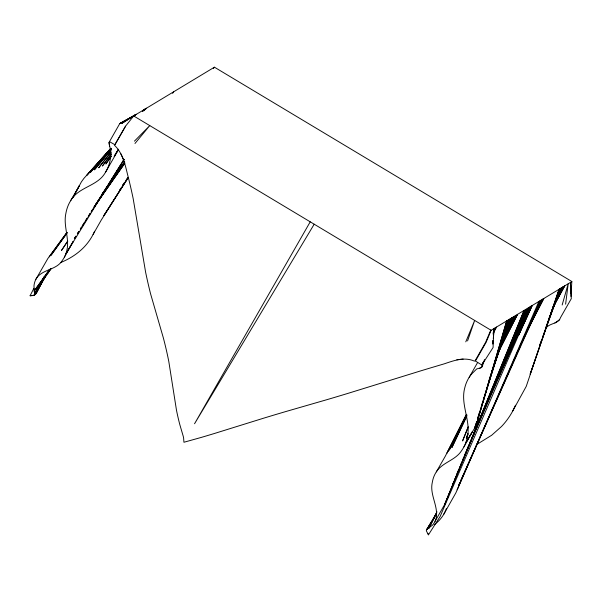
<?xml version="1.0" encoding="UTF-8"?>
<svg xmlns="http://www.w3.org/2000/svg" width="602" height="602" viewBox="0 0 602 602"><rect width="100%" height="100%" fill="white"/><g stroke="black" fill="none" stroke-linecap="round" stroke-linejoin="round"><path stroke-width="0.9" d="M136.398 114.29L119.775 123.576L135.751 114.689L119.775 123.576L109.03 142.426C109.504 147.603 112.175 152.434 110.52 157.867A96.794 56.159 37.2 0 1 105.538 172.195C97.87 186.432 78.448 186.65 70.637 200.729A95.537 55.422 37.2 0 0 65.919 213.168C63.376 224.328 68.319 235.254 67.484 246.399A73.655 42.734 37.2 0 1 62.457 260.252C56.769 269.907 43.645 269.004 37.083 277.394A45.571 26.435 37.2 0 0 33.975 285.965L34.525 293.934A5.185 2.905 35.2 0 1 33.847 295.424L30.1 295.748L33.915 288.23M570.974 296.455L571.817 281.608M492.707 343.26L492.91 340.529M493.309 335.073L493.783 328.707L493.076 347.535L481.841 365.023L482.33 366.385L481.555 367.566L476.671 368.958L471.321 374.324A96.794 56.701 33.6 0 0 464.797 387.741C460.026 404.83 471.644 421.453 467.054 438.549A95.537 55.963 33.6 0 1 461.636 450.574C456.158 459.379 445.292 461.666 438.519 469.003A73.655 43.148 33.6 0 0 432.349 482.164C429.452 494.174 437.947 505.086 436.39 516.952A45.571 26.699 33.6 0 1 432.575 525.094L426.923 529.339A5.185 2.905 35.2 0 0 426.366 530.904L428.451 534.809L440.047 516.614L531.024 306.23M492.76 344.096L493.121 340.401M493.301 338.557L494.302 328.391L493.956 330.235M565.624 304.176L568.183 283.798L562.163 304.996M493.271 333.929L493.617 332.078M476.062 423.53L474.692 428.014L465.752 442.846L472.389 431.732L463.939 446.865M477.717 418.142L479.636 411.866M481.284 406.478L482.661 401.993M483.21 400.195L488.704 382.247M489.253 380.456L507.652 320.332L476.498 424.004L474.692 428.014L476.656 421.754M484.475 359.529L482.33 366.385L479.606 368.454M477.777 418.172L508.622 319.745L497.696 353.517M489.065 380.186L491.082 373.962M492.233 370.403L497.124 355.3M487.327 386.522L509.601 319.158L498.606 351.026M467.566 340.913L474.662 320.437L465.775 341.853M493.392 332.996L495.183 327.864M492.255 370.666L510.571 318.571L499.833 347.602M545.57 328.301L550.973 313.386M551.605 311.633L559.868 288.817L530.136 374.188L559.077 289.291L526.238 386.379L512.753 410.963A95.537 80.992 18.1 0 1 501.511 426.509L491.653 435.261L476.536 444.63M539.678 345.089L541.288 340.724M542.583 337.233L560.665 288.335L552.779 308.292M482.827 362.396L481.841 365.023L475.452 361.034L486.04 342.463L491.127 330.31L571.9 281.555L214.432 67.191L133.667 115.945L491.127 330.31M495.032 361.862L511.534 317.991L502.858 339.784M551.071 312.634L552.094 310.03M468.145 426.968L462.592 440.92L468.213 426.999M500.428 345.887L501.466 343.275M545.593 328.632C549.152 322.74 558.43 324.403 560.545 317.525L571.29 298.682L570.455 282.428L570.869 293.648M548.61 319.406L550.348 315.049M551.048 313.303L561.154 288.042L554.592 303.438M497.38 354.811L512.49 317.412L510.112 322.514M446.383 508.652L445.134 511.67A45.571 38.633 18.1 0 1 437.345 522.212L434.749 524.41M490.758 330.084L485.671 342.245L475.083 360.809L474.451 361.132C464.232 356.61 453.803 360.628 443.998 363.917A96.794 2.822 -17.1 0 0 420.535 370.93L347.836 393.415A95.537 2.784 -17.1 0 1 327.052 399.63L286.311 411.399A73.655 2.152 -17.1 0 0 263.428 418.247L215.155 433.259A45.571 1.332 -17.1 0 1 200.993 437.496L183.934 442.259L183.61 437.963A5.185 1.114 76.6 0 0 182.91 435.163L179.878 424.831A45.571 8.541 78.1 0 1 176.454 410.052L168.801 361.501A73.655 13.808 78.1 0 0 163.27 337.617L150.575 293.806A95.537 17.909 78.1 0 1 145.601 272.134L133.17 198.607A96.794 18.143 78.1 0 0 127.458 174.098C124.96 163.819 122.469 152.863 114.485 145.27L125.487 126.247L133.749 115.893L121.852 123.372L135.111 115.072M457.091 473.315L458.175 470.719M460.349 465.519L461.079 463.781M462.524 460.319L463.615 457.716M464.338 455.985L465.421 453.381M466.144 451.651L468.318 446.451M469.409 443.855L470.854 440.386M471.584 438.655L472.668 436.051M473.39 434.32L479.914 418.721M480.637 416.983L525.561 309.526L444.69 504.461L435.035 521.347M452.892 483.775L453.998 481.179M454.736 479.448L527.6 308.292L502.309 367.039M479.628 419.737L480.373 418.006M481.111 416.283L482.232 413.687M482.977 411.964L484.091 409.368M484.836 407.644L487.063 402.46M487.808 400.729L501.571 368.77M538.88 301.489L455.887 492.827L443.599 514.552M551.816 310.835L561.922 287.583L555.322 301.948M464.323 456.158L465.459 453.577M466.211 451.854L529.572 307.103L517.991 332.74M493.369 332.643L495.566 327.631L493.933 331.002M457.136 489.81L540.212 300.684L473.985 450.665M460.741 480.659L464.15 472.946M464.902 471.238L466.038 468.665M466.798 466.949L469.071 461.809M469.823 460.094L473.232 452.38M460.763 480.667L541.364 299.992L536.081 311.001M511.813 346.413L512.972 343.847M513.739 342.139L517.216 334.449M496.883 380.682L530.776 306.38L499.239 375.415M519.097 333.847L523.763 323.605M524.538 321.904L531.92 305.688M518.533 335.427L532.176 305.538L518.518 335.442M494.957 384.791L496.123 382.232M497.681 378.824L498.456 377.115M466.956 415.237L451.906 447.557L466.813 416.223M553.516 306.711L562.674 287.124L556.541 299.661M502.271 341.695L514.364 316.283L502.896 339.859M512.753 410.963L515.493 405.221M534.448 314.387L535.261 312.694M436.939 511.745L429.06 528.12L436.713 512.859M466.467 414.793L449.273 450.153L466.791 414.755M522.047 342.026L523.687 338.655M524.508 336.969L542.966 299.021L533.071 318.24M554.909 303.002L555.721 301.331M500.586 346.474L516.019 315.282L500.465 346.368M552.734 307.848L563.111 286.861L554.532 303.604M493.158 333.139L496.04 327.345L493.918 331.446M466.407 414.402L447.068 453.043L466.181 415.448M466.129 415.32L445.292 456.211L436.315 471.893M34.231 295.025L40.913 281.939M40.861 282.029L34.457 294.521L44.074 276.867L34.525 293.934L44.601 276.574L49.439 269.643M36.12 293.52L44.969 276.326L36.444 292.775A5.185 4.334 21.5 0 1 34.991 294.732L32.357 295.657M529.504 326.051L543.779 298.532L532.507 320.106M529.474 325.923L531.641 321.769M553.494 306.32L563.939 286.364L554.743 303.513M552.764 307.772L564.766 285.86L553.524 306.155M36.444 292.775L45.744 275.882L41.816 281.909M64.369 257.197L73.211 241.402L65.851 253.856L124.147 159.5M93.099 234.434L101.204 220.159L128.294 177.394M125.57 126.194L114.974 144.766L109.76 141.794M105.538 172.195L118.647 149.341M469.154 377.356L477.664 362.434M310.226 221.822L194.544 423.755L314.199 224.207M70.637 200.729L79.329 185.725L73.181 197.208L81.39 181.879L83.934 178.358L110.693 148.551M35.902 279.283L47.836 258.544L66.626 232.846M436.653 512.844L426.923 529.339L431.837 521.437M117.977 149.988L114.169 156.377L118.504 149.236M432.823 519.857L434.298 517.487M435.284 515.906L436.262 514.319M74.347 238.603L75.844 236.225M80.314 229.084L81.308 227.496M82.301 225.908L84.288 222.74M85.281 221.152L87.267 217.977M88.261 216.389L90.247 213.221M91.241 211.633L92.731 209.248M94.221 206.87L101.181 195.763M102.174 194.175L104.161 191M105.154 189.419L107.141 186.244M108.134 184.656L110.121 181.48M111.114 179.893L121.047 164.03M122.04 162.442L123.538 160.057M426.585 529.768L434.343 517.381M74.362 238.618L75.86 236.24M80.344 229.114L87.32 218.029M88.321 216.449L90.315 213.281M91.308 211.701L93.302 208.533M94.303 206.945L124.208 159.447M128.038 177.522L103.853 215.584L128.188 177.703M122.432 185.536L123.967 183.166M119.459 190.36L121.002 188.005M122.552 185.649L124.622 182.504M126.164 180.148L127.714 177.793M67.665 241.176L61.442 250.537L67.733 241.169M41.102 283.218L51.17 268.5M111.122 156.332L105.832 163.992L111.152 156.377M49.816 269.237L34.066 291.15L44.977 276.175M101.392 195.244L124.554 161.961M102.129 194.205L124.712 161.87M172.571 93.355L173.639 91.813M95.447 204.8L124.396 163.323M94.168 206.802L124.802 162.849M142.584 111.445L143.645 109.918L142.546 111.415M93.543 207.886L124.795 163.345M67.386 232.455L50.982 255.323L66.927 233.23M49.281 256.843L66.882 232.575M111.204 154.052L102.408 166.017L110.806 154.706M122.364 165.904L124.057 163.654M213.364 68.605L214.432 67.191M110.836 152.276L98.683 167.777L110.813 152.389M134.983 143.487L149.763 125.6L134.442 141.154M111.189 149.642L94.341 169.877L111.257 149.717M111.302 148.295L90.42 172.345L111.37 148.385M143.855 110.806L145.699 108.684M110.512 148.671L86.951 175.174L110.633 148.724M145.248 109.602L146.482 108.21M554.871 323.026L559.679 319.692M60.358 262.645C69.102 259.176 77.259 254.104 83.836 247.347A73.655 62.856 23.7 0 0 94.612 231.251M456.813 359.763L463.149 359.055M30.1 295.748L31.312 295.702M120.821 153.766L123.696 159.997M428.067 533.726L428.451 534.809M109.03 142.426L109.617 146.489M506.688 320.919L476.498 424.004L506.688 320.919M467.95 433.794L466.324 438.188L467.972 433.809M524.071 310.429L444.69 504.461L524.071 310.429M459.988 482.375L458.852 484.949L460.003 482.383M517.569 314.349L498.012 352.734L517.569 314.349M496.311 327.179L493.286 332.951L496.311 327.179M78.824 231.461L77.334 233.847L78.847 231.492M50.952 268.552L47.197 273.933L50.967 268.552M144.901 109.165L143.743 110.625L144.901 109.165"/></g></svg>
